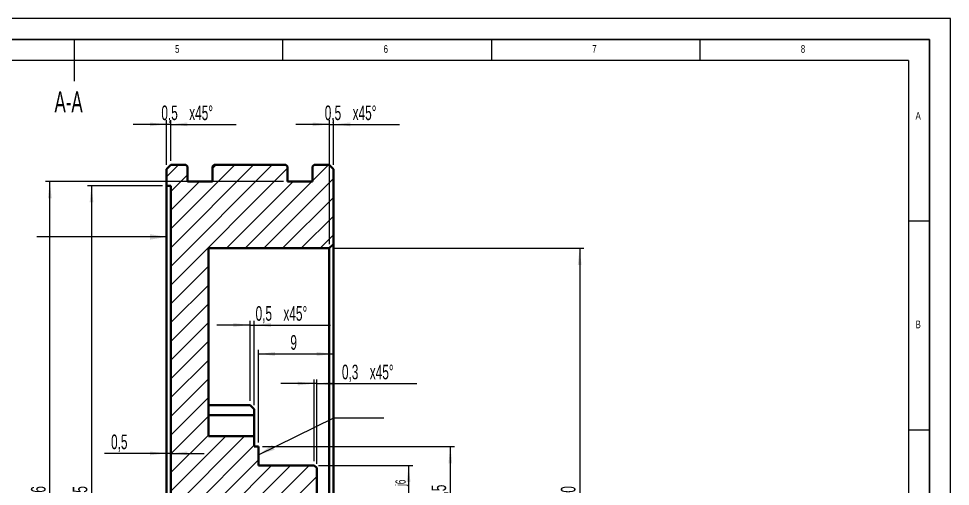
# Model space of a CAD drawing. Header units: millimetres. Extents: x 0 to 420, y 0 to 297.
# Drawn here: x 196.7 to 420, y 184.9 to 297 of the extents above; entities that cross this region are included whole.
import ezdxf

# ---------------------------------------------------------------- set-up
doc = ezdxf.new("R2010")
doc.units = ezdxf.units.MM
doc.styles.add('SLDTEXTSTYLE0', font='TXT', dxfattribs={"width": 0.605})
doc.styles.add('SLDTEXTSTYLE3', font='TXT', dxfattribs={"width": 0.75})
doc.dimstyles.new('SLDDIMSTYLE0', dxfattribs={"dimtxt": 3.5, "dimasz": 4, "dimexe": 0, "dimexo": 0.0625, "dimgap": 0.875, "dimtad": 1, "dimlfac": 0.5, "dimrnd": 1e-09, "dimzin": 12, "dimdsep": 46, "dimtxsty": 'SLDTEXTSTYLE0', "dimsah": 1, "dimcen": 0.09, "dimadec": 0, "dimazin": 0, "dimtfac": 1, "dimtofl": 0, "dimtmove": 0, "dimatfit": 3, "dimfxl": 1, "dimfrac": 2, "dimtolj": 1, "dimtzin": 12, "dimarcsym": 0})
doc.dimstyles.new('SLDDIMSTYLE1', dxfattribs={"dimtxt": 3.5, "dimasz": 4, "dimexe": 0, "dimexo": 0.0625, "dimgap": 0.875, "dimtad": 1, "dimlfac": 0.5, "dimrnd": 1e-09, "dimzin": 12, "dimdsep": 46, "dimtxsty": 'SLDTEXTSTYLE0', "dimsah": 1, "dimcen": 0.09, "dimadec": 0, "dimazin": 0, "dimtfac": 1, "dimtofl": 0, "dimtmove": 0, "dimatfit": 3, "dimfxl": 1, "dimfrac": 2, "dimtolj": 1, "dimtzin": 12, "dimarcsym": 0})
doc.dimstyles.new('SLDDIMSTYLE6', dxfattribs={"dimtxt": 3.5, "dimasz": 4, "dimexe": 0, "dimexo": 0.0625, "dimgap": 0.875, "dimtad": 1, "dimlfac": 0.5, "dimrnd": 1e-09, "dimzin": 12, "dimdsep": 46, "dimtxsty": 'SLDTEXTSTYLE0', "dimsah": 1, "dimcen": 0.09, "dimadec": 0, "dimazin": 0, "dimtfac": 1, "dimtofl": 0, "dimtmove": 0, "dimatfit": 3, "dimfxl": 1, "dimfrac": 2, "dimtolj": 1, "dimtzin": 12, "dimarcsym": 0})
doc.dimstyles.new('SLDDIMSTYLE7', dxfattribs={"dimtxt": 0, "dimasz": 4, "dimexe": 0, "dimexo": 0.0625, "dimgap": 0, "dimtad": 0, "dimtih": 1, "dimtoh": 1, "dimdec": 0, "dimrnd": 1e-09, "dimzin": 0, "dimdsep": 46, "dimtxsty": 'Standard', "dimsah": 1, "dimcen": 0.09, "dimadec": 0, "dimazin": 0, "dimtfac": 4, "dimtdec": 0, "dimtofl": 0, "dimtmove": 0, "dimatfit": 3, "dimfxl": 1, "dimfrac": 2, "dimtolj": 1, "dimtzin": 0, "dimarcsym": 0})

# ---------------------------------------------------------------- blocks, each defined once
blk = doc.blocks.new('*D21')
at = {"color": 7, "linetype": 'Continuous', "lineweight": 15}
for p, q in [((272.15, 241.97), (332.15, 241.97)), ((331.15, 241.97), (331.15, 121.97)), ((272.15, 121.97), (332.15, 121.97))]:
    blk.add_line(p, q, dxfattribs=at)
for points in [[(331.15, 241.97), (330.7, 237.97), (331.6, 237.97)], [(331.15, 121.97), (331.6, 125.97), (330.7, 125.97)]]:
    blk.add_solid(points, dxfattribs=at)
at = {"color": 7, "linetype": 'Continuous', "lineweight": 15, "char_height": 3.5, "attachment_point": 1, "rotation": 90, "style": 'SLDTEXTSTYLE0'}
for s, insert in [('60', (326.64, 181.85)), ('%%c', (326.64, 176.75))]:
    blk.add_mtext(s, dxfattribs=dict(at, insert=insert))
blk = doc.blocks.new('*D22')
at = {"color": 7, "linetype": 'Continuous', "lineweight": 15}
for p, q in [((271.15, 242.97), (271.15, 272.67)), ((272.15, 261.97), (272.15, 272.67)), ((271.15, 271.67), (263.15, 271.67)), ((271.15, 271.67), (272.15, 271.67)), ((272.15, 271.67), (288, 271.67))]:
    blk.add_line(p, q, dxfattribs=at)
for points in [[(271.15, 271.67), (267.15, 272.12), (267.15, 271.22)], [(272.15, 271.67), (276.15, 271.22), (276.15, 272.12)]]:
    blk.add_solid(points, dxfattribs=at)
at = {"color": 7, "linetype": 'Continuous', "lineweight": 15, "char_height": 3.5, "attachment_point": 1, "style": 'SLDTEXTSTYLE0'}
for s, insert in [('0,5', (270.05, 276.18)), ('x45°', (276.74, 276.18))]:
    blk.add_mtext(s, dxfattribs=dict(at, insert=insert))
blk = doc.blocks.new('*D24')
at = {"color": 7, "linetype": 'Continuous', "lineweight": 15}
for p, q in [((260.15, 257.97), (203.15, 257.97)), ((204.15, 105.97), (204.15, 257.97)), ((260.15, 105.97), (203.15, 105.97))]:
    blk.add_line(p, q, dxfattribs=at)
for points in [[(204.15, 257.97), (203.7, 253.97), (204.6, 253.97)], [(204.15, 105.97), (204.6, 109.97), (203.7, 109.97)]]:
    blk.add_solid(points, dxfattribs=at)
at = {"color": 7, "linetype": 'Continuous', "lineweight": 15, "char_height": 3.5, "attachment_point": 1, "rotation": 90, "style": 'SLDTEXTSTYLE0'}
for s, insert in [('76', (199.64, 181.85)), ('%%c', (199.64, 176.75))]:
    blk.add_mtext(s, dxfattribs=dict(at, insert=insert))
blk = doc.blocks.new('*D25')
at = {"color": 7, "linetype": 'Continuous', "lineweight": 15}
for p, q in [((232.15, 261.97), (232.15, 272.67)), ((233.15, 262.97), (233.15, 272.67)), ((232.15, 271.67), (224.15, 271.67)), ((233.15, 271.67), (232.15, 271.67)), ((233.15, 271.67), (248.84, 271.67))]:
    blk.add_line(p, q, dxfattribs=at)
for points in [[(232.15, 271.67), (228.15, 272.12), (228.15, 271.22)], [(233.15, 271.67), (237.15, 271.22), (237.15, 272.12)]]:
    blk.add_solid(points, dxfattribs=at)
at = {"color": 7, "linetype": 'Continuous', "lineweight": 15, "char_height": 3.5, "attachment_point": 1, "style": 'SLDTEXTSTYLE0'}
for s, insert in [('0,5', (230.89, 276.18)), ('x45°', (237.57, 276.18))]:
    blk.add_mtext(s, dxfattribs=dict(at, insert=insert))
blk = doc.blocks.new('*D32')
at = {"color": 7, "linetype": 'Continuous', "lineweight": 15}
for p, q in [((254.15, 195.47), (254.15, 217.67)), ((254.15, 216.67), (272.15, 216.67))]:
    blk.add_line(p, q, dxfattribs=at)
for points in [[(254.15, 216.67), (258.15, 216.22), (258.15, 217.12)], [(272.15, 216.67), (268.15, 217.12), (268.15, 216.22)]]:
    blk.add_solid(points, dxfattribs=at)
at = {"color": 7, "linetype": 'Continuous', "lineweight": 15, "insert": (261.81, 221.18), "char_height": 3.5, "attachment_point": 1, "style": 'SLDTEXTSTYLE0'}
blk.add_mtext('9', dxfattribs=at)
blk = doc.blocks.new('*D33')
at = {"color": 7, "linetype": 'Continuous', "lineweight": 15}
for p, q in [((268.55, 189.97), (291.15, 189.97)), ((290.15, 189.97), (290.15, 173.97)), ((268.55, 173.97), (291.15, 173.97)), ((290.15, 173.97), (290.15, 159.96)), ((290.15, 159.96), (298.15, 159.96))]:
    blk.add_line(p, q, dxfattribs=at)
for points in [[(290.15, 189.97), (289.7, 185.97), (290.6, 185.97)], [(290.15, 173.97), (290.6, 177.97), (289.7, 177.97)], [(290.15, 173.97), (289.7, 169.97), (290.6, 169.97)]]:
    blk.add_solid(points, dxfattribs=at)
at = {"color": 7, "linetype": 'Continuous', "lineweight": 15, "attachment_point": 1, "rotation": 90, "style": 'SLDTEXTSTYLE0'}
for s, insert, char_height in [('j6', (286.99, 185.02), 2.45), ('8', (285.64, 181.41), 3.5), ('%%c', (285.64, 176.31), 3.5)]:
    blk.add_mtext(s, dxfattribs=dict(at, insert=insert, char_height=char_height))
blk = doc.blocks.new('*D34')
at = {"color": 7, "linetype": 'Continuous', "lineweight": 15}
for p, q in [((255.15, 194.47), (301.15, 194.47)), ((300.15, 194.47), (300.15, 169.47)), ((255.15, 169.47), (301.15, 169.47))]:
    blk.add_line(p, q, dxfattribs=at)
for points in [[(300.15, 194.47), (299.7, 190.47), (300.6, 190.47)], [(300.15, 169.47), (300.6, 173.47), (299.7, 173.47)]]:
    blk.add_solid(points, dxfattribs=at)
at = {"color": 7, "linetype": 'Continuous', "lineweight": 15, "char_height": 3.5, "attachment_point": 1, "rotation": 90, "style": 'SLDTEXTSTYLE0'}
for s, insert in [('12,5', (295.64, 179.84)), ('%%c', (295.64, 174.74))]:
    blk.add_mtext(s, dxfattribs=dict(at, insert=insert))
blk = doc.blocks.new('*D35')
at = {"color": 7, "linetype": 'Continuous', "lineweight": 15}
for p, q in [((252.15, 223.6), (244.15, 223.6)), ((252.15, 205.42), (252.15, 224.6)), ((252.15, 223.6), (253.15, 223.6)), ((253.15, 204.4), (253.15, 224.6)), ((253.15, 223.6), (271.41, 223.6))]:
    blk.add_line(p, q, dxfattribs=at)
for points in [[(252.15, 223.6), (248.15, 224.05), (248.15, 223.15)], [(253.15, 223.6), (257.15, 223.15), (257.15, 224.05)]]:
    blk.add_solid(points, dxfattribs=at)
at = {"color": 7, "linetype": 'Continuous', "lineweight": 15, "char_height": 3.5, "attachment_point": 1, "style": 'SLDTEXTSTYLE0'}
for s, insert in [('0,5', (253.47, 228.12)), ('x45°', (260.15, 228.12))]:
    blk.add_mtext(s, dxfattribs=dict(at, insert=insert))
blk = doc.blocks.new('*D36')
at = {"color": 7, "linetype": 'Continuous', "lineweight": 15}
for p, q in [((267.55, 190.97), (267.55, 210.57)), ((268.15, 190.37), (268.15, 210.57)), ((267.55, 209.57), (259.55, 209.57)), ((268.15, 209.57), (267.55, 209.57)), ((268.15, 209.57), (292.11, 209.57))]:
    blk.add_line(p, q, dxfattribs=at)
for points in [[(267.55, 209.57), (263.55, 210.02), (263.55, 209.12)], [(268.15, 209.57), (272.15, 209.12), (272.15, 210.02)]]:
    blk.add_solid(points, dxfattribs=at)
at = {"color": 7, "linetype": 'Continuous', "lineweight": 15, "char_height": 3.5, "attachment_point": 1, "style": 'SLDTEXTSTYLE0'}
for s, insert in [('0,3', (274.17, 214.09)), ('x45°', (280.85, 214.09))]:
    blk.add_mtext(s, dxfattribs=dict(at, insert=insert))
blk = doc.blocks.new('*D38')
at = {"color": 7, "linetype": 'Continuous', "lineweight": 15}
for p, q in [((231.15, 256.97), (213.15, 256.97)), ((214.15, 256.97), (214.15, 106.97)), ((231.15, 106.97), (213.15, 106.97))]:
    blk.add_line(p, q, dxfattribs=at)
for points in [[(214.15, 256.97), (213.7, 252.97), (214.6, 252.97)], [(214.15, 106.97), (214.6, 110.97), (213.7, 110.97)]]:
    blk.add_solid(points, dxfattribs=at)
at = {"color": 7, "linetype": 'Continuous', "lineweight": 15, "char_height": 3.5, "attachment_point": 1, "rotation": 90, "style": 'SLDTEXTSTYLE0'}
for s, insert in [('75', (209.64, 181.85)), ('%%c', (209.64, 176.75))]:
    blk.add_mtext(s, dxfattribs=dict(at, insert=insert))
blk = doc.blocks.new('*D39')
at = {"color": 7, "linetype": 'Continuous', "lineweight": 15}
for p, q in [((232.15, 192.84), (217.25, 192.84)), ((233.15, 192.84), (232.15, 192.84)), ((233.15, 192.84), (241.15, 192.84))]:
    blk.add_line(p, q, dxfattribs=at)
for points in [[(232.15, 192.84), (228.15, 193.29), (228.15, 192.39)], [(233.15, 192.84), (237.15, 192.39), (237.15, 193.29)]]:
    blk.add_solid(points, dxfattribs=at)
at = {"color": 7, "linetype": 'Continuous', "lineweight": 15, "insert": (218.83, 197.35), "char_height": 3.5, "attachment_point": 1, "style": 'SLDTEXTSTYLE0'}
blk.add_mtext('0,5', dxfattribs=at)

msp = doc.modelspace()

# ---------------------------------------------------------------- hatches: boundary and pattern name
at = {"linetype": 'Continuous', "lineweight": 0}
h = msp.add_hatch(dxfattribs=at)
h.set_pattern_fill('ANSI31', style=0)
edge = h.paths.add_edge_path(flags=0)
edge.add_line((254.148, 173.974), (267.548, 173.974))
edge.add_spline(control_points=[(267.548, 173.974), (267.748, 174.174), (267.948, 174.374), (268.148, 174.574)], knot_values=[0.0067934, 0.0067934, 0.0067934, 0.0067934, 0.0072177, 0.0072177, 0.0072177, 0.0072177], weights=[1, 1, 1, 1], degree=3, periodic=0)
edge.add_line((268.148, 174.574), (268.148, 189.372))
edge.add_spline(control_points=[(268.148, 189.372), (267.948, 189.572), (267.748, 189.772), (267.548, 189.972)], knot_values=[0.0176443, 0.0176443, 0.0176443, 0.0176443, 0.0180712, 0.0180712, 0.0180712, 0.0180712], weights=[1, 1, 1, 1], degree=3, periodic=0)
edge.add_line((267.548, 189.972), (254.148, 189.972))
edge.add_line((254.148, 189.972), (254.148, 194.472))
edge.add_line((254.148, 194.472), (253.148, 194.472))
edge.add_line((253.148, 194.472), (253.148, 196.974))
edge.add_line((253.148, 196.974), (242.148, 196.974))
edge.add_line((242.148, 196.974), (242.148, 241.973))
edge.add_line((242.148, 241.973), (271.148, 241.973))
edge.add_spline(control_points=[(271.148, 241.973), (271.482, 242.306), (271.815, 242.639), (272.148, 242.973)], knot_values=[0.13773, 0.13773, 0.13773, 0.13773, 0.1384451, 0.1384451, 0.1384451, 0.1384451], weights=[1, 1, 1, 1], degree=3, periodic=0)
edge.add_line((272.148, 242.973), (272.148, 260.973))
edge.add_spline(control_points=[(272.148, 260.973), (271.815, 261.306), (271.482, 261.64), (271.148, 261.973)], knot_values=[0.1802625, 0.1802625, 0.1802625, 0.1802625, 0.1809698, 0.1809698, 0.1809698, 0.1809698], weights=[1, 1, 1, 1], degree=3, periodic=0)
edge.add_line((271.148, 261.973), (267.548, 261.973))
edge.add_spline(control_points=[(267.548, 261.973), (267.415, 261.84), (267.282, 261.706), (267.148, 261.573)], knot_values=[0.0678828, 0.0678828, 0.0678828, 0.0678828, 0.0681656, 0.0681656, 0.0681656, 0.0681656], weights=[1, 1, 1, 1], degree=3, periodic=0)
edge.add_line((267.148, 261.573), (267.148, 257.973))
edge.add_line((267.148, 257.973), (261.148, 257.973))
edge.add_line((261.148, 257.973), (261.148, 261.573))
edge.add_spline(control_points=[(261.148, 261.573), (261.015, 261.706), (260.882, 261.84), (260.748, 261.973)], knot_values=[0.1806858, 0.1806858, 0.1806858, 0.1806858, 0.1809687, 0.1809687, 0.1809687, 0.1809687], weights=[1, 1, 1, 1], degree=3, periodic=0)
edge.add_line((260.748, 261.973), (243.548, 261.973))
edge.add_spline(control_points=[(243.548, 261.973), (243.415, 261.84), (243.282, 261.706), (243.148, 261.573)], knot_values=[0.0678828, 0.0678828, 0.0678828, 0.0678828, 0.0681656, 0.0681656, 0.0681656, 0.0681656], weights=[1, 1, 1, 1], degree=3, periodic=0)
edge.add_line((243.148, 261.573), (243.148, 257.973))
edge.add_line((243.148, 257.973), (237.148, 257.973))
edge.add_line((237.148, 257.973), (237.148, 261.573))
edge.add_spline(control_points=[(237.148, 261.573), (237.015, 261.706), (236.882, 261.84), (236.748, 261.973)], knot_values=[0.1806858, 0.1806858, 0.1806858, 0.1806858, 0.1809687, 0.1809687, 0.1809687, 0.1809687], weights=[1, 1, 1, 1], degree=3, periodic=0)
edge.add_line((236.748, 261.973), (233.148, 261.973))
edge.add_spline(control_points=[(233.148, 261.973), (232.815, 261.64), (232.482, 261.306), (232.148, 260.973)], knot_values=[0.0678839, 0.0678839, 0.0678839, 0.0678839, 0.068591, 0.068591, 0.068591, 0.068591], weights=[1, 1, 1, 1], degree=3, periodic=0)
edge.add_line((232.148, 260.973), (232.148, 256.973))
edge.add_line((232.148, 256.973), (233.148, 256.973))
edge.add_line((233.148, 256.973), (233.148, 106.973))
edge.add_line((233.148, 106.973), (232.148, 106.973))
edge.add_line((232.148, 106.973), (232.148, 102.973))
edge.add_spline(control_points=[(232.148, 102.973), (232.482, 102.64), (232.815, 102.306), (233.148, 101.973)], knot_values=[0.1802625, 0.1802625, 0.1802625, 0.1802625, 0.1809698, 0.1809698, 0.1809698, 0.1809698], weights=[1, 1, 1, 1], degree=3, periodic=0)
edge.add_line((233.148, 101.973), (236.748, 101.973))
edge.add_spline(control_points=[(236.748, 101.973), (236.882, 102.106), (237.015, 102.24), (237.148, 102.373)], knot_values=[0.0678828, 0.0678828, 0.0678828, 0.0678828, 0.0681656, 0.0681656, 0.0681656, 0.0681656], weights=[1, 1, 1, 1], degree=3, periodic=0)
edge.add_line((237.148, 102.373), (237.148, 105.973))
edge.add_line((237.148, 105.973), (243.148, 105.973))
edge.add_line((243.148, 105.973), (243.148, 102.373))
edge.add_spline(control_points=[(243.148, 102.373), (243.282, 102.24), (243.415, 102.106), (243.548, 101.973)], knot_values=[0.1806858, 0.1806858, 0.1806858, 0.1806858, 0.1809687, 0.1809687, 0.1809687, 0.1809687], weights=[1, 1, 1, 1], degree=3, periodic=0)
edge.add_line((243.548, 101.973), (260.748, 101.973))
edge.add_spline(control_points=[(260.748, 101.973), (260.882, 102.106), (261.015, 102.24), (261.148, 102.373)], knot_values=[0.0678828, 0.0678828, 0.0678828, 0.0678828, 0.0681656, 0.0681656, 0.0681656, 0.0681656], weights=[1, 1, 1, 1], degree=3, periodic=0)
edge.add_line((261.148, 102.373), (261.148, 105.973))
edge.add_line((261.148, 105.973), (267.148, 105.973))
edge.add_line((267.148, 105.973), (267.148, 102.373))
edge.add_spline(control_points=[(267.148, 102.373), (267.282, 102.24), (267.415, 102.106), (267.548, 101.973)], knot_values=[0.1806858, 0.1806858, 0.1806858, 0.1806858, 0.1809687, 0.1809687, 0.1809687, 0.1809687], weights=[1, 1, 1, 1], degree=3, periodic=0)
edge.add_line((267.548, 101.973), (271.148, 101.973))
edge.add_spline(control_points=[(271.148, 101.973), (271.482, 102.306), (271.815, 102.64), (272.148, 102.973)], knot_values=[0.0678839, 0.0678839, 0.0678839, 0.0678839, 0.068591, 0.068591, 0.068591, 0.068591], weights=[1, 1, 1, 1], degree=3, periodic=0)
edge.add_line((272.148, 102.973), (272.148, 120.973))
edge.add_spline(control_points=[(272.148, 120.973), (271.815, 121.306), (271.482, 121.64), (271.148, 121.973)], knot_values=[0.0517623, 0.0517623, 0.0517623, 0.0517623, 0.0524694, 0.0524694, 0.0524694, 0.0524694], weights=[1, 1, 1, 1], degree=3, periodic=0)
edge.add_line((271.148, 121.973), (242.148, 121.973))
edge.add_line((242.148, 121.973), (242.148, 158.973))
edge.add_line((242.148, 158.973), (252.148, 158.973))
edge.add_spline(control_points=[(252.148, 158.973), (252.397, 159.222), (252.646, 159.471), (252.896, 159.72), (252.98, 159.805), (253.064, 159.889), (253.148, 159.973)], knot_values=[0.006789, 0.006789, 0.006789, 0.006789, 0.0073174, 0.0073174, 0.0073174, 0.0074961, 0.0074961, 0.0074961, 0.0074961], weights=[1, 1, 1, 1, 1, 1, 1], degree=3, periodic=0)
edge.add_line((253.148, 159.973), (253.148, 169.473))
edge.add_line((253.148, 169.473), (254.148, 169.473))
edge.add_line((254.148, 169.473), (254.148, 173.974))

# ---------------------------------------------------------------- linework, layer by layer
at = {"color": 7, "linetype": 'Continuous', "lineweight": 0}
for p, q in [((420, 297), (0, 297)), ((419.993, 0.037), (420, 297)), ((210, 292), (210, 282)), ((260, 287), (260, 292)), ((310, 292), (310, 287)), ((360, 287), (360, 292)), ((410, 287), (10, 287)), ((410, 287), (410, 74.25)), ((415, 248.5), (410, 248.5)), ((410, 198.5), (415, 198.5))]:
    msp.add_line(p, q, dxfattribs=at)
at = {"color": 7, "linetype": 'Continuous', "lineweight": 30}
for p, q in [((415, 292), (5, 292)), ((415, 74.25), (415, 292))]:
    msp.add_line(p, q, dxfattribs=at)
at = {"color": 7, "linetype": 'Continuous', "lineweight": 40}
for p, q in [((233.148, 261.973), (232.148, 260.973)), ((233.148, 261.973), (236.748, 261.973)), ((237.148, 261.573), (236.748, 261.973)), ((237.148, 261.573), (237.148, 257.973)), ((243.548, 261.973), (243.148, 261.573)), ((243.148, 257.973), (243.148, 261.573)), ((243.548, 261.973), (260.748, 261.973)), ((261.148, 261.573), (260.748, 261.973)), ((261.148, 261.573), (261.148, 257.973)), ((267.548, 261.973), (267.148, 261.573)), ((267.148, 257.973), (267.148, 261.573)), ((267.548, 261.973), (271.148, 261.973)), ((272.148, 260.973), (271.148, 261.973)), ((232.148, 256.973), (232.148, 260.973)), ((272.148, 242.973), (272.148, 260.973)), ((233.148, 256.973), (232.148, 256.973)), ((232.148, 256.973), (232.148, 106.973)), ((233.148, 256.973), (233.148, 106.973)), ((237.148, 257.973), (243.148, 257.973)), ((261.148, 257.973), (267.148, 257.973)), ((271.148, 241.973), (242.148, 241.973)), ((242.148, 196.974), (242.148, 241.973)), ((271.148, 241.973), (272.148, 242.973)), ((271.148, 121.973), (271.148, 241.973)), ((272.148, 242.973), (272.148, 120.973)), ((252.148, 204.423), (242.148, 204.423)), ((253.148, 201.973), (253.148, 203.397)), ((242.148, 201.973), (253.148, 201.973)), ((253.148, 196.974), (253.148, 201.973)), ((242.148, 196.974), (253.148, 196.974)), ((253.148, 194.472), (253.148, 196.974)), ((253.148, 194.472), (254.148, 194.472)), ((254.148, 189.972), (254.148, 194.472)), ((254.148, 189.972), (267.548, 189.972)), ((268.148, 189.372), (267.548, 189.972)), ((268.148, 174.574), (268.148, 189.372))]:
    msp.add_line(p, q, dxfattribs=at)
at = {"color": 7, "linetype": 'Continuous', "lineweight": 40, "flags": 128}
msp.add_lwpolyline([(253.148, 203.397), (253.055, 203.493), (252.148, 204.423)], dxfattribs=at)

# ---------------------------------------------------------------- texts
at = {"color": 7, "linetype": 'Continuous', "lineweight": 0, "attachment_point": 1}
for s, insert, char_height, style in [('5', (234.167, 290.668), 1.852, 'SLDTEXTSTYLE3'), ('6', (284.167, 290.668), 1.852, 'SLDTEXTSTYLE3'), ('7', (334.167, 290.668), 1.852, 'SLDTEXTSTYLE3'), ('8', (384.167, 290.668), 1.852, 'SLDTEXTSTYLE3'), ('A-A', (205.281, 279.554), 5, 'SLDTEXTSTYLE0'), ('A', (411.667, 274.668), 1.852, 'SLDTEXTSTYLE3'), ('B', (411.667, 224.668), 1.852, 'SLDTEXTSTYLE3')]:
    msp.add_mtext(s, dxfattribs=dict(at, insert=insert, char_height=char_height, style=style))

# ---------------------------------------------------------------- dimensions: what is measured, and where the dimension line sits
at = {"color": 7, "linetype": 'Continuous', "lineweight": 15}
for base, p1, p2, picture, middle in [((232.148, 271.672), (233.148, 261.973), (232.148, 260.973), '*D25', (239.072, 271.672)), ((272.148, 271.672), (271.148, 241.973), (272.148, 260.973), '*D22', (278.233, 271.672)), ((253.148, 223.605), (252.148, 204.423), (253.148, 203.397), '*D35', (261.647, 223.605)), ((267.548, 209.575), (268.148, 189.372), (267.548, 189.972), '*D36', (282.346, 209.575))]:
    dim = msp.add_linear_dim(base=base, p1=p1, p2=p2, text='<>x45°', dimstyle='SLDDIMSTYLE1', dxfattribs=at)
    dim.commit()
    dim.dimension.update_dxf_attribs({"geometry": picture, "text_midpoint": middle, "dimtype": 160})
for base, p1, p2, dimstyle, picture, middle in [((232.148, 192.84), (233.148, 256.973), (232.148, 260.973), 'SLDDIMSTYLE1', '*D39', (222.175, 192.84)), ((272.148, 216.669), (254.148, 194.472), (272.148, 260.973), 'SLDDIMSTYLE0', '*D32', (263.148, 216.669))]:
    dim = msp.add_linear_dim(base=base, p1=p1, p2=p2, dimstyle=dimstyle, dxfattribs=at)
    dim.commit()
    dim.dimension.update_dxf_attribs({"geometry": picture, "text_midpoint": middle, "dimtype": 160})
for base, p1, p2, text, dimstyle, picture, middle in [((204.148, 257.973), (261.148, 105.973), (261.148, 257.973), '%%c<>', 'SLDDIMSTYLE0', '*D24', (204.148, 181.973)), ((214.148, 106.973), (232.148, 256.973), (232.148, 106.973), '%%c<>', 'SLDDIMSTYLE0', '*D38', (214.148, 181.973)), ((331.148, 121.973), (271.148, 241.973), (271.148, 121.973), '%%c<>', 'SLDDIMSTYLE0', '*D21', (331.148, 181.973)), ((300.148, 169.473), (254.148, 194.472), (254.148, 169.473), '%%c<>', 'SLDDIMSTYLE0', '*D34', (300.148, 181.973)), ((290.148, 173.974), (267.548, 189.972), (267.548, 173.974), '%%c<>j6', 'SLDDIMSTYLE6', '*D33', (290.148, 181.973))]:
    dim = msp.add_linear_dim(base=base, p1=p1, p2=p2, angle=90, text=text, dimstyle=dimstyle, dxfattribs=at)
    dim.commit()
    dim.dimension.update_dxf_attribs({"geometry": picture, "text_midpoint": middle, "dimtype": 160})

# ---------------------------------------------------------------- leaders
at = {"color": 7, "linetype": 'Continuous', "lineweight": 0}
for points in [[(232.148, 244.706), (213.007, 244.706), (201.007, 244.706)], [(254.148, 192.524), (272.249, 201.393), (284.249, 201.393)]]:
    msp.add_leader(points, dimstyle='SLDDIMSTYLE7', dxfattribs=at)

doc.saveas('drawing.dxf')
